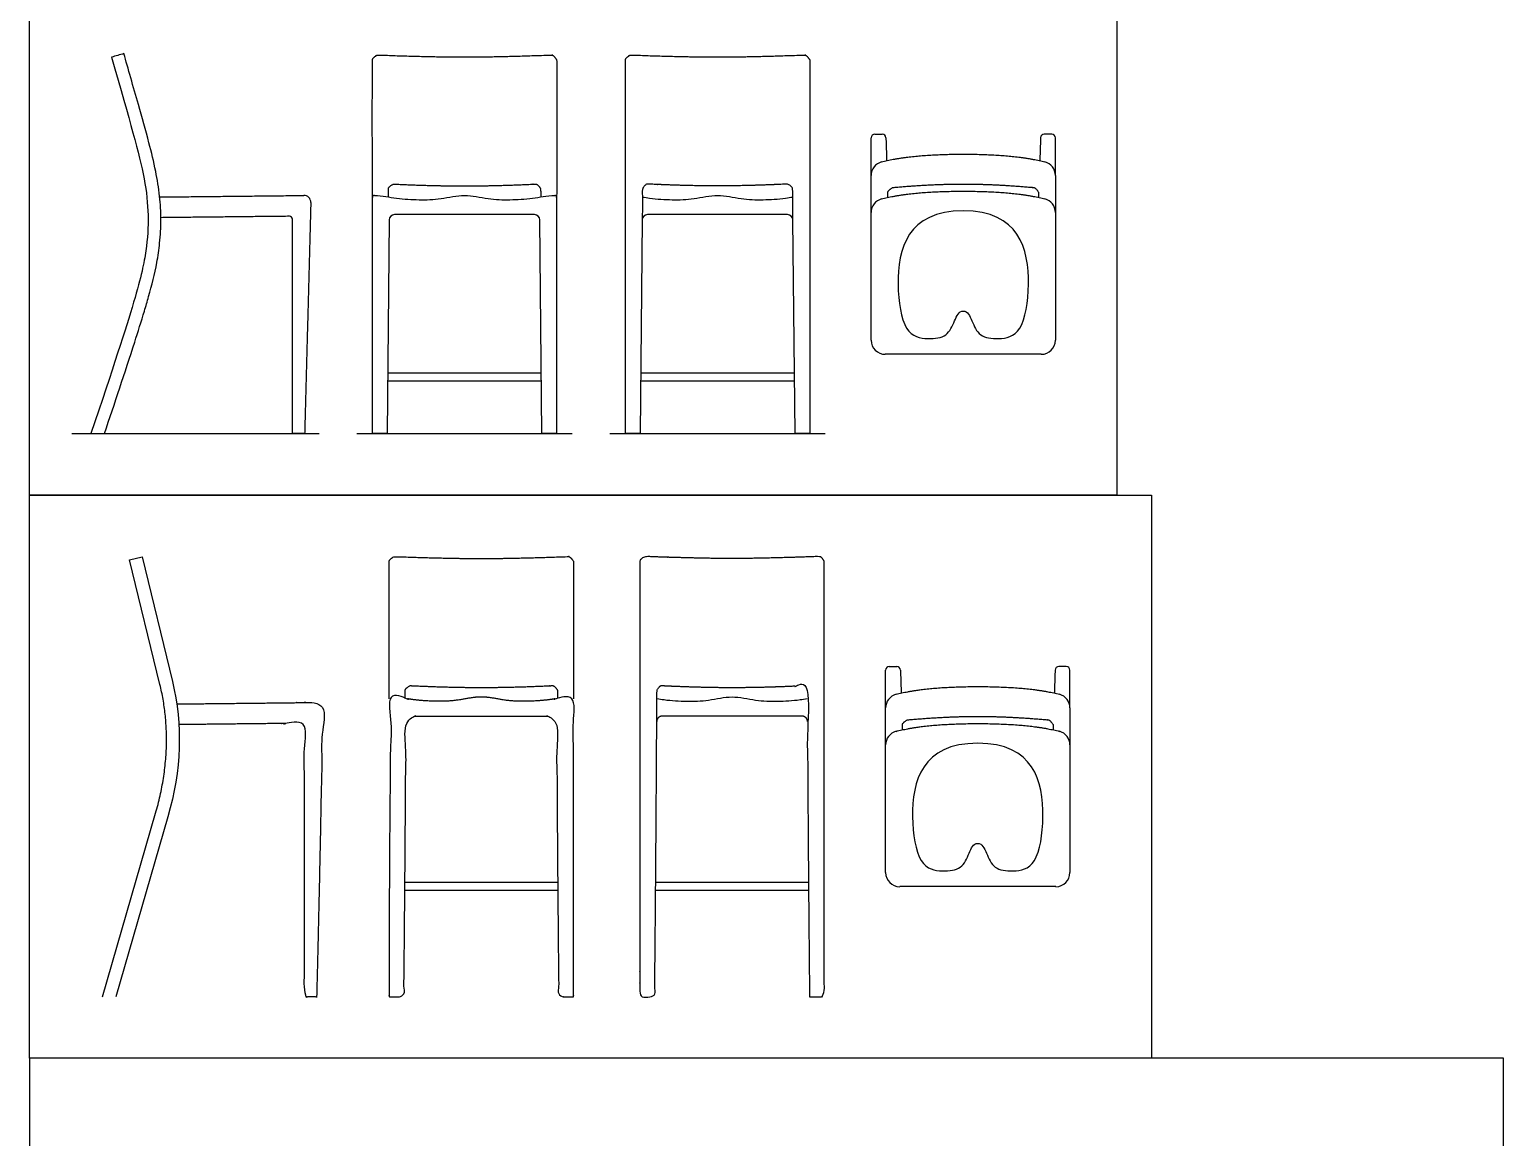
# Model space of a CAD drawing. Header units: millimetres. Extents: x 0 to 8.6, y -0.3 to 11.7.
# Drawn here: x 0.045 to 3.703, y 3.277 to 6.025 of the extents above; entities that cross this region are included whole.
import ezdxf

# ---------------------------------------------------------------- set-up
doc = ezdxf.new("R2010")
doc.units = ezdxf.units.MM
for name, color, linetype, true_color in [('AG-DETAIL-DIAGRAM', 7, 'Continuous', 0xccff66), ('AG-DIAGRAM', 7, 'Continuous', 0xfecc66), ('AG-FURNITURE', 7, 'Continuous', 0x66ccff), ('X-VPRT', 6, 'Continuous', 0xff00ff)]:
    doc.layers.add(name, color=color, linetype=linetype, true_color=true_color)

msp = doc.modelspace()

# ---------------------------------------------------------------- linework, layer by layer
at = {"layer": 'AG-DETAIL-DIAGRAM'}
for points in [[(2.3622, 5.5755), (2.5006, 5.5755), (2.5375, 5.4338), (2.5093, 5.2649), (2.448, 5.2566), (2.4005, 5.2621), (2.3837, 5.3035), (2.3732, 5.3269), (2.3622, 5.3269), (2.3512, 5.3269), (2.3407, 5.3035), (2.3239, 5.2621), (2.2764, 5.2566), (2.215, 5.2649), (2.1869, 5.4338), (2.2237, 5.5755), (2.3622, 5.5755)], [(2.3982, 4.2547), (2.5367, 4.2547), (2.5735, 4.113), (2.5454, 3.9441), (2.484, 3.9358), (2.4366, 3.9413), (2.4197, 3.9827), (2.4092, 4.0061), (2.3982, 4.0061), (2.3872, 4.0061), (2.3767, 3.9827), (2.3599, 3.9413), (2.3124, 3.9358), (2.2511, 3.9441), (2.2229, 4.113), (2.2598, 4.2547), (2.3982, 4.2547)]]:
    msp.add_open_spline(points, degree=3, knots=[0, 0, 0, 0, 0.618049, 0.927073, 1.236098, 1.545122, 1.854147, 2.163171, 2.163171, 2.163171, 2.472195, 2.78122, 3.090244, 3.399269, 3.708293, 4.326342, 4.326342, 4.326342, 4.326342], dxfattribs=at)
at = {"layer": 'AG-DIAGRAM'}
for points in [[(0.1503, 5.0228), (0.7639, 5.0228)], [(0.8576, 5.0228), (1.3918, 5.0228)], [(1.4855, 5.0228), (2.0197, 5.0228)]]:
    msp.add_lwpolyline(points, dxfattribs=at)
at = {"layer": 'AG-FURNITURE'}
for p, q in [((1.1247, 5.5662), (0.9509, 5.5662)), ((1.2984, 5.5662), (1.1247, 5.5662)), ((1.7526, 5.5662), (1.5788, 5.5662)), ((1.9263, 5.5662), (1.7526, 5.5662)), ((0.9377, 5.5531), (0.9325, 5.0228)), ((1.3169, 5.0228), (1.3116, 5.5531)), ((1.5656, 5.5531), (1.5604, 5.0228)), ((1.9447, 5.0228), (1.9395, 5.5531)), ((0.9325, 5.0228), (0.8961, 5.0228)), ((1.3533, 5.0228), (1.3169, 5.0228)), ((1.5604, 5.0228), (1.524, 5.0228)), ((1.9812, 5.0228), (1.9447, 5.0228)), ((0.2936, 4.7098), (0.3245, 4.7173)), ((0.3245, 4.7173), (0.3999, 4.4077)), ((0.3887, 4.0725), (0.2596, 3.6258))]:
    msp.add_line(p, q, dxfattribs=at)
for points in [[(1.3154, 5.1731), (0.934, 5.1731)], [(1.9433, 5.1731), (1.5619, 5.1731)], [(0.9338, 5.1541), (1.3156, 5.1541)], [(1.5617, 5.1541), (1.9435, 5.1541)], [(0.7279, 5.0228), (0.6978, 5.0228)], [(0.369, 4.4002), (0.2936, 4.7098)], [(0.2265, 3.6258), (0.3582, 4.0813)], [(0.9766, 3.8904), (1.3561, 3.8904)], [(1.3559, 3.9095), (0.9768, 3.9095)], [(1.5989, 3.8904), (1.9784, 3.8904)], [(1.9782, 3.9095), (1.5991, 3.9095)]]:
    msp.add_lwpolyline(points, dxfattribs=at)
for centre, radius, start, end in [((2.1426, 5.7567), 0.00903, 90, 180), ((2.1613, 5.7567), 0.00903, 1.8948, 90), ((2.5631, 5.7567), 0.00903, 90, 178.1052), ((2.5817, 5.7567), 0.00903, 0, 90), ((2.1686, 5.663), 0.035, 104.7692, 180), ((2.5558, 5.663), 0.035, 360, 75.2308), ((0.7263, 5.5968), 0.0169, 358.4744, 90.6113), ((0.9009, 5.6089), 0.00479, 88.4851, 180), ((1.3485, 5.6089), 0.00479, 360, 91.5149), ((2.1686, 5.5712), 0.035, 104.7692, 180), ((2.5558, 5.5712), 0.035, 360, 75.2308), ((0.6904, 5.5546), 0.00747, 360, 90.6113), ((0.9509, 5.553), 0.0132, 90, 179.4353), ((1.2984, 5.553), 0.0132, 0.5647, 90), ((1.5788, 5.553), 0.0132, 90, 179.4353), ((1.9263, 5.553), 0.0132, 0.5647, 90), ((2.1686, 5.3465), 0.035, 180, 180.0023), ((2.5558, 5.3465), 0.035, 359.9977, 0), ((2.1686, 5.2546), 0.035, 180, 270), ((2.5558, 5.2546), 0.035, 270, 0), ((2.1787, 4.4359), 0.00903, 90, 180), ((2.1973, 4.4359), 0.00903, 1.8948, 90), ((2.5991, 4.4359), 0.00903, 90, 178.1052), ((2.6178, 4.4359), 0.00903, 0, 90), ((2.2046, 4.3422), 0.035, 104.7692, 180), ((2.5919, 4.3422), 0.035, 360, 75.2308), ((2.2046, 4.2504), 0.035, 104.7692, 180), ((2.5919, 4.2504), 0.035, 360, 75.2308), ((2.2046, 4.0257), 0.035, 180, 180.0023), ((2.5919, 4.0257), 0.035, 359.9977, 0), ((2.2046, 3.9338), 0.035, 180, 270), ((2.5919, 3.9338), 0.035, 270, 0)]:
    msp.add_arc(centre, radius, start, end, dxfattribs=at)
for points, knots in [([(0.1976, 5.0228), (0.3073, 5.3473), (0.3433, 5.4842), (0.3406, 5.6438), (0.2948, 5.7949), (0.2489, 5.9568), (0.2591, 5.9597), (0.2693, 5.9626), (0.2795, 5.9655), (0.2896, 5.9298), (0.312, 5.8515), (0.34, 5.7525), (0.3586, 5.6771), (0.3689, 5.6133), (0.3723, 5.5537), (0.3692, 5.4986), (0.3602, 5.4346), (0.3456, 5.3786), (0.3264, 5.3131), (0.2905, 5.1994), (0.2566, 5.0984), (0.2311, 5.0228), (0.2199, 5.0228), (0.2088, 5.0228), (0.1976, 5.0228)], [6.657616, 6.657616, 6.657616, 6.657616, 7.723371, 8.789127, 9.854882, 9.854882, 9.854882, 9.959049, 9.959049, 9.959049, 10.411876, 10.732505, 10.971458, 11.175861, 11.367862, 11.557926, 11.718574, 12.003209, 12.1267, 12.390962, 13.175846, 13.175846, 13.175846, 13.285802, 13.285802, 13.285802, 13.285802]), ([(0.901, 5.6137), (0.9211, 5.6131), (0.9572, 5.6055), (1.0127, 5.6024), (1.065, 5.6038), (1.1056, 5.6137), (1.1247, 5.6137)], [9.6590555, 9.6590555, 9.6590555, 9.6590555, 9.8342212, 10.0235026, 10.212784, 10.4020653, 10.4020653, 10.4020653, 10.4020653]), ([(1.1247, 5.6137), (1.1437, 5.6137), (1.1844, 5.6038), (1.2366, 5.6024), (1.2922, 5.6055), (1.3283, 5.6131), (1.3484, 5.6137)], [0, 0, 0, 0, 0.1892814, 0.3785627, 0.5678441, 0.7430098, 0.7430098, 0.7430098, 0.7430098]), ([(1.5661, 5.6098), (1.5721, 5.6089), (1.5968, 5.6049), (1.6406, 5.6024), (1.6929, 5.6038), (1.7335, 5.6137), (1.7526, 5.6137)], [9.7752911, 9.7752911, 9.7752911, 9.7752911, 9.8342212, 10.0235026, 10.212784, 10.4020653, 10.4020653, 10.4020653, 10.4020653]), ([(1.7526, 5.6137), (1.7716, 5.6137), (1.8123, 5.6038), (1.8645, 5.6024), (1.9084, 5.6049), (1.9331, 5.6089), (1.939, 5.6098)], [0, 0, 0, 0, 0.1892814, 0.3785627, 0.5678441, 0.6267742, 0.6267742, 0.6267742, 0.6267742]), ([(1.6022, 4.3655), (1.6081, 4.3646), (1.6328, 4.3606), (1.6767, 4.3582), (1.7289, 4.3595), (1.7696, 4.3695), (1.7886, 4.3695), (1.8077, 4.3695), (1.8484, 4.3595), (1.9006, 4.3582), (1.9445, 4.3606), (1.9691, 4.3646), (1.9751, 4.3655)], [9.775291, 9.775291, 9.775291, 9.775291, 9.834221, 10.023503, 10.212784, 10.402065, 10.402065, 10.402065, 10.591347, 10.780628, 10.969909, 11.02884, 11.02884, 11.02884, 11.02884])]:
    msp.add_open_spline(points, degree=3, knots=knots, dxfattribs=at)
for points, weights, degree, knots in [([(0.8961, 5.6089), (0.8957, 5.8364), (0.8961, 5.9503), (0.8961, 5.9553), (0.9087, 5.9622), (1.0429, 5.9573), (1.1247, 5.9573), (1.2064, 5.9573), (1.3406, 5.9622), (1.3458, 5.9623), (1.3533, 5.9503), (1.3537, 5.8364), (1.3533, 5.6089)], [1, 1, 1, 0.920528016365, 1, 1, 1, 1, 1, 0.920528016365, 1, 1, 1], 2, [-1.881725, -1.881725, -1.881725, -0.763875, -0.763875, -0.701118, -0.701118, 0, 0, 0.701118, 0.701118, 0.763875, 0.763875, 1.881725, 1.881725, 1.881725]), ([(1.524, 5.6089), (1.5236, 5.8364), (1.524, 5.9503), (1.524, 5.9553), (1.5366, 5.9622), (1.6708, 5.9573), (1.7526, 5.9573), (1.8343, 5.9573), (1.9685, 5.9622), (1.9737, 5.9623), (1.9812, 5.9503), (1.9815, 5.8364), (1.9812, 5.6089)], [1, 1, 1, 0.920528016365, 1, 1, 1, 1, 1, 0.920528016365, 1, 1, 1], 2, [10.000522, 10.000522, 10.000522, 11.118372, 11.118372, 11.181129, 11.181129, 11.882247, 11.882247, 12.583365, 12.583365, 12.646122, 12.646122, 13.763972, 13.763972, 13.763972]), ([(0.9357, 5.6102), (0.9357, 5.6219), (0.9357, 5.6301), (0.9357, 5.6352), (0.9481, 5.642), (1.0447, 5.6374), (1.1247, 5.6374)], [1, 1, 1, 0.920528016365, 1, 1, 1], 2, [-0.820941, -0.820941, -0.820941, -0.763875, -0.763875, -0.7011182, -0.7011182, 0, 0, 0]), ([(1.1247, 5.6374), (1.2046, 5.6374), (1.3013, 5.642), (1.3063, 5.6422), (1.3136, 5.6301), (1.3136, 5.6219), (1.3137, 5.6102)], [1, 1, 1, 0.920528016365, 1, 1, 1], 2, [0, 0, 0, 0.7011182, 0.7011182, 0.763875, 0.763875, 0.820941, 0.820941, 0.820941]), ([(1.7526, 5.6374), (1.6726, 5.6374), (1.5786, 5.642), (1.5735, 5.6422), (1.5662, 5.6301), (1.5662, 5.6219), (1.5656, 5.5531)], [1, 1, 1, 0.920528016365, 1, 1, 1], 2, [5.3843042, 5.3843042, 5.3843042, 6.0854209, 6.0854209, 6.1481777, 6.1481777, 6.2052437, 6.2052437, 6.2052437]), ([(1.9395, 5.5531), (1.9389, 5.6219), (1.9389, 5.6301), (1.9389, 5.6352), (1.9266, 5.642), (1.8325, 5.6374), (1.7526, 5.6374)], [1, 1, 1, 0.920528016365, 1, 1, 1], 2, [4.5633647, 4.5633647, 4.5633647, 4.6204307, 4.6204307, 4.6831875, 4.6831875, 5.3843042, 5.3843042, 5.3843042]), ([(2.1752, 5.6088), (2.1753, 5.6144), (2.1753, 5.6216), (2.1753, 5.6266), (2.1875, 5.6335), (2.2831, 5.6421), (2.3622, 5.6421), (2.4413, 5.6421), (2.5369, 5.6335), (2.5419, 5.6336), (2.5491, 5.6216), (2.5491, 5.6144), (2.5491, 5.6088)], [1, 1, 1, 0.920528016365, 1, 1, 1, 1, 1, 0.920528016365, 1, 1, 1], 2, [-0.813965, -0.813965, -0.813965, -0.763875, -0.763875, -0.701118, -0.701118, 0, 0, 0.701118, 0.701118, 0.763875, 0.763875, 0.813965, 0.813965, 0.813965]), ([(0.9377, 4.3646), (0.9374, 4.5921), (0.9377, 4.7059), (0.9377, 4.711), (0.9504, 4.7178), (1.0846, 4.713), (1.1663, 4.713), (1.2481, 4.713), (1.3823, 4.7178), (1.3875, 4.718), (1.3949, 4.7059), (1.3953, 4.5921), (1.3949, 4.3646)], [1, 1, 1, 0.920528016365, 1, 1, 1, 1, 1, 0.920528016365, 1, 1, 1], 2, [-1.881725, -1.881725, -1.881725, -0.763875, -0.763875, -0.701118, -0.701118, 0, 0, 0.701118, 0.701118, 0.763875, 0.763875, 1.881725, 1.881725, 1.881725]), ([(1.9808, 3.6258), (1.9791, 3.8026), (1.9773, 3.9793), (1.9756, 4.3089), (1.9752, 4.3547), (1.975, 4.3804), (1.975, 4.3859), (1.975, 4.3892), (1.9737, 4.3922), (1.9626, 4.3978), (1.8999, 4.3947), (1.8419, 4.3932), (1.7886, 4.3932), (1.7353, 4.3932), (1.6773, 4.3947), (1.6147, 4.3978), (1.6114, 4.3979), (1.6083, 4.3967), (1.6023, 4.3859), (1.6023, 4.3804), (1.6021, 4.3547), (1.6017, 4.3089), (1.5999, 3.9793), (1.5982, 3.8026), (1.5965, 3.6258), (1.5843, 3.6258), (1.5722, 3.6258), (1.56, 3.6258), (1.56, 3.8212), (1.56, 4.0165), (1.56, 4.3646), (1.5598, 4.5163), (1.5598, 4.6301), (1.56, 4.706), (1.56, 4.7093), (1.5614, 4.7123), (1.5727, 4.7179), (1.6621, 4.7147), (1.7341, 4.713), (1.7886, 4.713), (1.8432, 4.713), (1.9151, 4.7147), (2.0046, 4.7179), (2.008, 4.718), (2.0111, 4.7168), (2.0172, 4.706), (2.0175, 4.6301), (2.0175, 4.5163), (2.0172, 4.3646), (2.0172, 4.0165), (2.0172, 3.8212), (2.0172, 3.6258), (2.0051, 3.6258), (1.993, 3.6258), (1.9808, 3.6258)], [1, 1, 1, 1, 1, 1, 1, 0.947018677577, 0.947018677577, 1, 1, 1, 1, 1, 1, 1, 0.947018677577, 0.947018677577, 1, 1, 1, 1, 1, 1, 1, 1, 1, 1, 1, 1, 1, 1, 1, 1, 0.947018677577, 0.947018677577, 1, 1, 1, 1, 1, 1, 1, 0.947018677577, 0.947018677577, 1, 1, 1, 1, 1, 1, 1, 1, 1, 1], 3, [2.810391, 2.810391, 2.810391, 2.810391, 4.563365, 4.563365, 4.563365, 4.620431, 4.620431, 4.620431, 4.683188, 4.683188, 4.683188, 5.384304, 5.384304, 5.384304, 6.085421, 6.085421, 6.085421, 6.148178, 6.148178, 6.148178, 6.205244, 6.205244, 6.205244, 7.958217, 7.958217, 7.958217, 8.077726, 8.077726, 8.077726, 10.000522, 10.000522, 10.000522, 11.118372, 11.118372, 11.118372, 11.181129, 11.181129, 11.181129, 11.882247, 11.882247, 11.882247, 12.583365, 12.583365, 12.583365, 12.646122, 12.646122, 12.646122, 13.763972, 13.763972, 13.763972, 15.686768, 15.686768, 15.686768, 15.806277, 15.806277, 15.806277, 15.806277]), ([(0.9773, 4.3658), (0.9774, 4.3776), (0.9774, 4.3858), (0.9774, 4.3909), (0.9897, 4.3977), (1.0864, 4.3931), (1.1663, 4.3931), (1.2463, 4.3931), (1.3429, 4.3977), (1.348, 4.3979), (1.3553, 4.3858), (1.3553, 4.3776), (1.3553, 4.3658)], [1, 1, 1, 0.920528016365, 1, 1, 1, 1, 1, 0.920528016365, 1, 1, 1], 2, [-0.820941, -0.820941, -0.820941, -0.763875, -0.763875, -0.701118, -0.701118, 0, 0, 0.701118, 0.701118, 0.763875, 0.763875, 0.820941, 0.820941, 0.820941]), ([(0.4107, 4.3521), (0.5797, 4.354), (0.7557, 4.3559), (0.7629, 4.356), (0.768, 4.3508), (0.773, 4.3457), (0.7728, 4.3385), (0.7652, 3.9126), (0.7576, 3.6258), (0.7425, 3.6258), (0.7275, 3.6258), (0.7275, 3.8917), (0.7275, 4.2967), (0.7275, 4.2999), (0.7199, 4.3042), (0.5616, 4.3025), (0.4159, 4.3008)], [1, 1, 1, 0.920271288476, 1, 0.920271288476, 1, 1, 1, 1, 1, 1, 1, 0.922855507725, 1, 1, 1], 2, [0.019249, 0.019249, 0.019249, 1.174328, 1.174328, 1.21898, 1.21898, 1.263631, 1.263631, 3.145995, 3.145995, 3.244762, 3.244762, 4.989371, 4.989371, 5.028149, 5.028149, 6.067067, 6.067067, 6.067067]), ([(1.1663, 4.3694), (1.1854, 4.3694), (1.2261, 4.3595), (1.2783, 4.3581), (1.3338, 4.3612), (1.3699, 4.3688), (1.3949, 4.3646), (1.3949, 4.0165), (1.3949, 3.8212), (1.3949, 3.6258), (1.3828, 3.6258), (1.3707, 3.6258), (1.3585, 3.6258), (1.3568, 3.8026), (1.355, 3.9793), (1.3533, 4.3088), (1.3532, 4.3165), (1.3477, 4.3219), (1.3401, 4.3219), (1.2822, 4.3219), (1.2242, 4.3219), (1.1663, 4.3219), (1.1084, 4.3219), (1.0505, 4.3219), (0.9926, 4.3219), (0.9849, 4.3219), (0.9795, 4.3165), (0.9794, 4.3088), (0.9776, 3.9793), (0.9759, 3.8026), (0.9742, 3.6258), (0.962, 3.6258), (0.9499, 3.6258), (0.9377, 3.6258), (0.9377, 3.8212), (0.9377, 4.0165), (0.9426, 4.3693), (0.9627, 4.3688), (0.9989, 4.3612), (1.0544, 4.3581), (1.1066, 4.3595), (1.1473, 4.3694), (1.1663, 4.3694)], [1, 1, 1, 1, 1, 1, 1, 1, 1, 1, 1, 1, 1, 1, 1, 1, 0.80705536914, 0.80705536914, 1, 1, 1, 1, 1, 1, 1, 0.80705536914, 0.80705536914, 1, 1, 1, 1, 1, 1, 1, 1, 1, 1, 1, 1, 1, 1, 1, 1], 3, [0, 0, 0, 0, 0.189281, 0.378563, 0.567844, 0.768087, 0.768087, 0.768087, 2.690882, 2.690882, 2.690882, 2.810391, 2.810391, 2.810391, 4.563365, 4.563365, 4.563365, 4.631053, 4.631053, 4.631053, 5.201033, 5.201033, 5.201033, 5.771013, 5.771013, 5.771013, 5.838701, 5.838701, 5.838701, 7.591674, 7.591674, 7.591674, 7.711183, 7.711183, 7.711183, 9.659056, 9.659056, 9.659056, 9.834221, 10.023503, 10.212784, 10.402065, 10.402065, 10.402065, 10.402065]), ([(1.9756, 4.3089), (1.9755, 4.3219), (1.9624, 4.3219), (1.8755, 4.3219), (1.7886, 4.3219), (1.7018, 4.3219), (1.6149, 4.3219), (1.6018, 4.3219), (1.6017, 4.3089)], [1, 0.710583053711, 1, 1, 1, 1, 1, 0.710583053711, 1], 2, [14.96543, 14.96543, 14.96543, 15.033118, 15.033118, 15.603098, 15.603098, 16.173078, 16.173078, 16.240766, 16.240766, 16.240766]), ([(2.2113, 4.288), (2.2113, 4.2936), (2.2113, 4.3008), (2.2114, 4.3058), (2.2236, 4.3127), (2.3191, 4.3213), (2.3982, 4.3213), (2.4773, 4.3213), (2.5729, 4.3127), (2.5779, 4.3128), (2.5851, 4.3008), (2.5852, 4.2936), (2.5852, 4.288)], [1, 1, 1, 0.920528016365, 1, 1, 1, 1, 1, 0.920528016365, 1, 1, 1], 2, [-0.813965, -0.813965, -0.813965, -0.763875, -0.763875, -0.701118, -0.701118, 0, 0, 0.701118, 0.701118, 0.763875, 0.763875, 0.813965, 0.813965, 0.813965])]:
    msp.add_rational_spline(points, weights, degree=degree, knots=knots, dxfattribs=at)
for points, degree in [([(2.1336, 5.663), (2.1336, 5.7099), (2.1336, 5.7567)], 2), ([(2.1426, 5.7658), (2.1519, 5.7658), (2.1613, 5.7658)], 2), ([(2.1703, 5.757), (2.1712, 5.7285), (2.1722, 5.6999)], 2), ([(2.5541, 5.757), (2.5531, 5.7285), (2.5522, 5.6999)], 2), ([(2.5817, 5.7658), (2.5724, 5.7658), (2.5631, 5.7658)], 2), ([(2.5908, 5.663), (2.5908, 5.7099), (2.5908, 5.7567)], 2), ([(2.1596, 5.6969), (2.2328, 5.7161), (2.3622, 5.7161)], 2), ([(2.3622, 5.7161), (2.4916, 5.7161), (2.5647, 5.6969)], 2), ([(2.1336, 5.3465), (2.1336, 5.5047), (2.1336, 5.663)], 2), ([(2.5908, 5.663), (2.5908, 5.5047), (2.5908, 5.3465)], 2), ([(0.3682, 5.6099), (0.5472, 5.6118), (0.7261, 5.6137)], 2), ([(0.7432, 5.5964), (0.7356, 5.3096), (0.7279, 5.0228)], 2), ([(0.8961, 5.0228), (0.8961, 5.2182), (0.8961, 5.4135), (0.8961, 5.6089)], 3), ([(1.3533, 5.6089), (1.3533, 5.4135), (1.3533, 5.2182), (1.3533, 5.0228)], 3), ([(1.524, 5.0228), (1.524, 5.2182), (1.524, 5.4135), (1.524, 5.6089)], 3), ([(1.9812, 5.6089), (1.9812, 5.4135), (1.9812, 5.2182), (1.9812, 5.0228)], 3), ([(2.1596, 5.605), (2.2328, 5.6243), (2.3622, 5.6243)], 2), ([(2.3622, 5.6243), (2.4916, 5.6243), (2.5647, 5.605)], 2), ([(0.6903, 5.562), (0.5307, 5.5603), (0.3711, 5.5586)], 2), ([(2.1336, 5.2546), (2.1336, 5.4129), (2.1336, 5.5712)], 2), ([(2.5908, 5.5712), (2.5908, 5.4129), (2.5908, 5.2546)], 2), ([(0.6978, 5.0228), (0.6978, 5.2887), (0.6978, 5.5546)], 2), ([(2.3622, 5.2197), (2.2654, 5.2197), (2.1686, 5.2197)], 2), ([(2.5558, 5.2197), (2.459, 5.2197), (2.3622, 5.2197)], 2), ([(2.1696, 4.3422), (2.1696, 4.3891), (2.1696, 4.4359)], 2), ([(2.1787, 4.445), (2.188, 4.445), (2.1973, 4.445)], 2), ([(2.2064, 4.4362), (2.2073, 4.4077), (2.2082, 4.3791)], 2), ([(2.5901, 4.4362), (2.5892, 4.4077), (2.5882, 4.3791)], 2), ([(2.6178, 4.445), (2.6085, 4.445), (2.5991, 4.445)], 2), ([(2.6268, 4.3422), (2.6268, 4.3891), (2.6268, 4.4359)], 2), ([(0.3582, 4.0813), (0.4062, 4.2475), (0.369, 4.4002)], 2), ([(0.3999, 4.4077), (0.426, 4.3003), (0.422, 4.1879), (0.3887, 4.0725)], 3), ([(2.1957, 4.3761), (2.2689, 4.3953), (2.3982, 4.3953)], 2), ([(2.3982, 4.3953), (2.5276, 4.3953), (2.6008, 4.3761)], 2), ([(2.1696, 4.0257), (2.1696, 4.1839), (2.1696, 4.3422)], 2), ([(2.6268, 4.3422), (2.6268, 4.1839), (2.6268, 4.0257)], 2), ([(2.1957, 4.2842), (2.2689, 4.3035), (2.3982, 4.3035)], 2), ([(2.3982, 4.3035), (2.5276, 4.3035), (2.6008, 4.2842)], 2), ([(2.1696, 3.9338), (2.1696, 4.0921), (2.1696, 4.2504)], 2), ([(2.6268, 4.2504), (2.6268, 4.0921), (2.6268, 3.9338)], 2), ([(2.3982, 3.8989), (2.3014, 3.8989), (2.2046, 3.8989)], 2), ([(2.5919, 3.8989), (2.495, 3.8989), (2.3982, 3.8989)], 2)]:
    msp.add_open_spline(points, degree=degree, dxfattribs=at)
at = {"layer": 'X-VPRT'}
for points in [[(0.0452, 6.115), (2.7432, 6.115), (2.7432, 4.8704), (0.0452, 4.8704)], [(0.0452, 4.8704), (2.8296, 4.8704), (2.8296, 3.4734), (0.0452, 3.4734)], [(0.0452, 3.4734), (0.0452, 2.2542), (3.7028, 2.2542), (3.7028, 3.4734)]]:
    msp.add_lwpolyline(points, close=True, dxfattribs=at)

doc.saveas('drawing.dxf')
